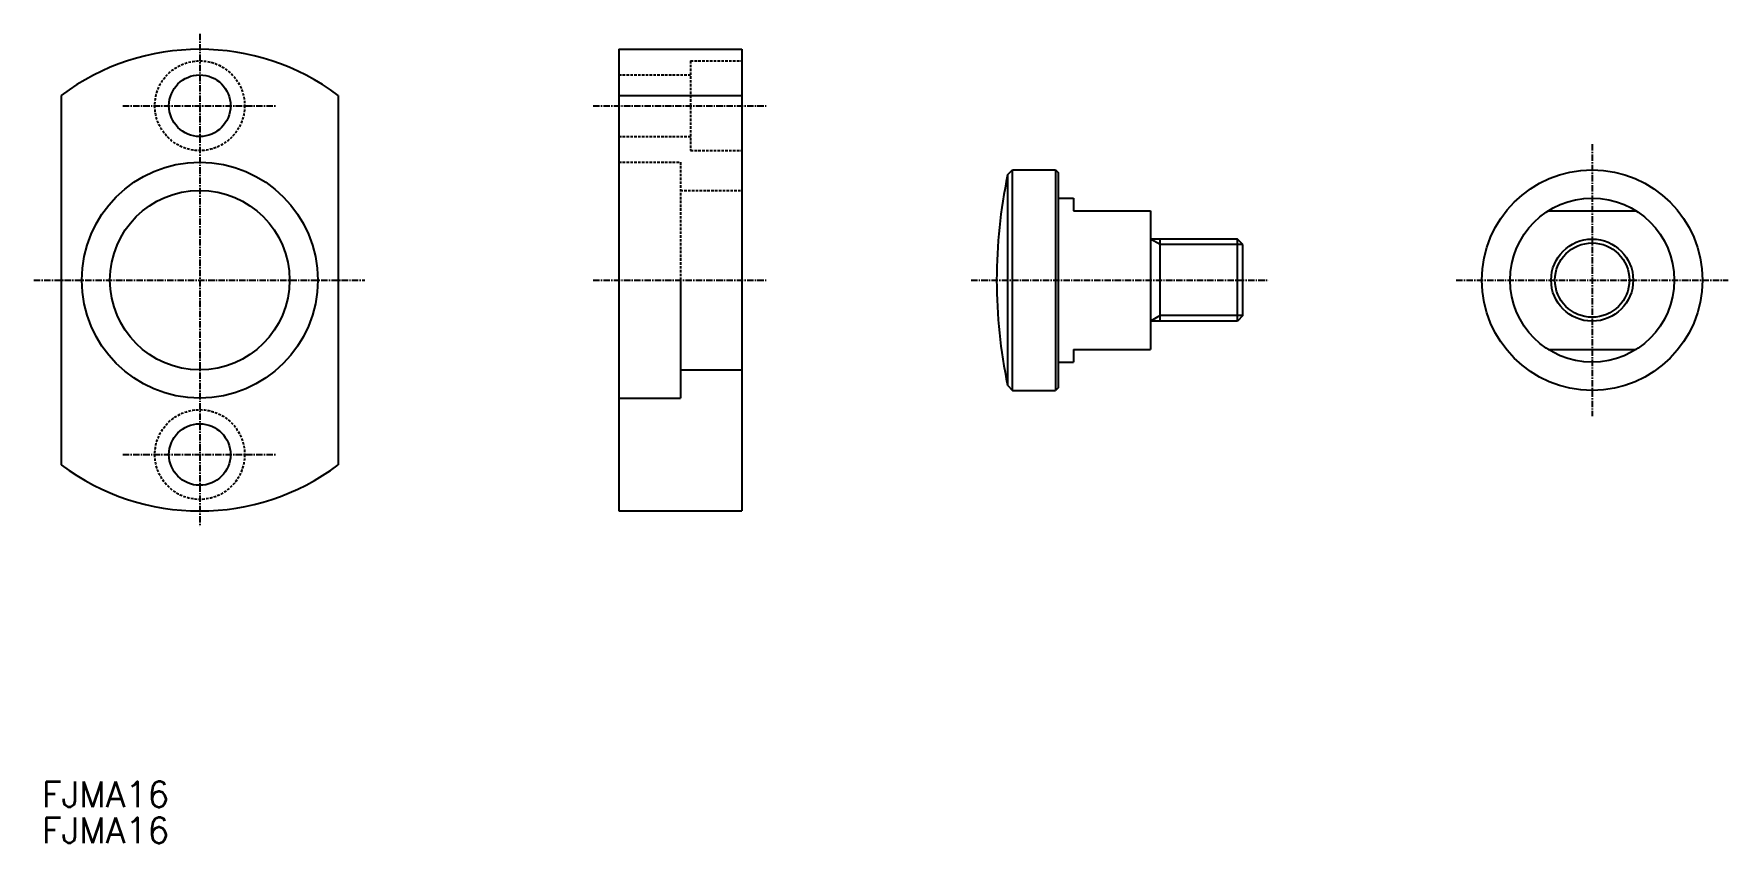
# Model space of a CAD drawing. Extents: x 39 to 369, y 52 to 210.
import ezdxf
from ezdxf.enums import TextEntityAlignment as Align

# ---------------------------------------------------------------- set-up
doc = ezdxf.new("R2010")
doc.units = 0
doc.linetypes.add('CENTER', pattern=[2, 1.25, -0.25, 0.25, -0.25])
doc.linetypes.add('DASHED', pattern=[0.75, 0.5, -0.25])
doc.layers.get('0').update_dxf_attribs({"linetype": 'CONTINUOUS'})
doc.layers.add('CENTER', color=1, linetype='CENTER')
doc.styles.get("Standard").update_dxf_attribs({"font": 'txt.shx', "bigfont": 'extfont.shx'})

msp = doc.modelspace()

# ---------------------------------------------------------------- linework, layer by layer
at = {"color": 7, "linetype": 'CONTINUOUS'}
for p, q in [((152.94, 207.11), (176.94, 207.11)), ((152.94, 207.11), (152.94, 117.11)), ((176.94, 207.11), (176.94, 117.11)), ((44.25, 198.11), (44.25, 126.11)), ((98.25, 198.11), (98.25, 126.11)), ((152.94, 198.11), (176.94, 198.11)), ((152.94, 184.61), (152.94, 184.61)), ((228.72, 182.61), (229.72, 183.61)), ((228.72, 182.61), (228.72, 141.61)), ((229.72, 140.61), (229.72, 183.61)), ((229.72, 183.61), (238.1, 183.61)), ((238.1, 183.61), (238.1, 140.61)), ((238.1, 183.61), (238.6, 183.11)), ((238.6, 183.11), (238.6, 141.11)), ((238.8, 178.11), (241.6, 178.11)), ((241.6, 178.11), (241.6, 175.61)), ((241.6, 175.61), (256.6, 175.61)), ((256.6, 175.61), (256.6, 148.61)), ((334.1, 175.61), (351.28, 175.61)), ((273.52, 170.11), (256.6, 170.11)), ((258.47, 154.11), (258.47, 170.11)), ((274.6, 169.03), (273.52, 170.11)), ((273.52, 154.11), (273.52, 170.11)), ((274.6, 155.2), (274.6, 169.03)), ((152.94, 162.11), (152.94, 162.11)), ((164.94, 162.11), (164.94, 139.11)), ((274.6, 162.11), (274.6, 162.11)), ((274.6, 158.66), (274.6, 158.66)), ((273.52, 154.11), (256.6, 154.11)), ((274.6, 155.2), (273.52, 154.11)), ((238.8, 146.11), (241.6, 146.11)), ((241.6, 148.61), (241.6, 146.11)), ((241.6, 148.61), (256.6, 148.61)), ((334.1, 148.61), (351.28, 148.61)), ((164.94, 144.61), (176.94, 144.61)), ((152.94, 139.11), (164.94, 139.11)), ((228.72, 141.61), (229.72, 140.61)), ((229.72, 140.61), (238.1, 140.61)), ((238.6, 141.11), (238.1, 140.61)), ((152.94, 117.11), (176.94, 117.11))]:
    msp.add_line(p, q, dxfattribs=at)
at = {"color": 3, "linetype": 'DASHED'}
for p, q in [((166.94, 204.86), (176.94, 204.86)), ((166.94, 204.86), (166.94, 187.36)), ((152.94, 202.11), (166.94, 202.11)), ((152.94, 190.11), (166.94, 190.11)), ((152.94, 185.11), (164.94, 185.11)), ((164.94, 185.11), (164.94, 162.11)), ((166.94, 187.36), (176.94, 187.36)), ((164.94, 179.61), (176.94, 179.61))]:
    msp.add_line(p, q, dxfattribs=at)
at = {"color": 3, "linetype": 'CONTINUOUS'}
for p, q in [((258.47, 169.03), (256.6, 170.11)), ((274.6, 169.03), (258.47, 169.03)), ((258.47, 155.2), (256.6, 154.11)), ((274.6, 155.2), (258.47, 155.2))]:
    msp.add_line(p, q, dxfattribs=at)
at = {"color": 3, "linetype": 'DASHED'}
for centre in [(71.25, 196.11), (71.25, 128.11)]:
    msp.add_circle(centre, 8.75, dxfattribs=at)
at = {"color": 7, "linetype": 'CONTINUOUS'}
for centre, radius in [((71.25, 196.11), 6), ((71.25, 162.11), 23), ((342.69, 162.11), 21.5), ((71.25, 162.11), 17.5), ((342.69, 162.11), 16), ((342.69, 162.11), 8), ((71.25, 128.11), 6)]:
    msp.add_circle(centre, radius, dxfattribs=at)
at = {"color": 3, "linetype": 'CONTINUOUS'}
msp.add_circle((342.69, 162.11), 7.25, dxfattribs=at)
at = {"color": 7, "linetype": 'CONTINUOUS'}
for centre, radius, start, end in [((71.25, 162.11), 45, 53.1301, 126.8699), ((326.6, 162.11), 100, 168.1705, 191.8295), ((238.8, 178.31), 0.2, 180, 270), ((238.8, 145.91), 0.2, 90, 180), ((71.25, 162.11), 45, 233.1301, 306.8699)]:
    msp.add_arc(centre, radius, start, end, dxfattribs=at)
at = {"layer": 'CENTER', "color": 1, "linetype": 'CENTER'}
for p, q in [((71.25, 210.11), (71.25, 114.11)), ((56.25, 196.11), (86.25, 196.11)), ((147.94, 196.11), (181.94, 196.11)), ((342.69, 188.61), (342.69, 135.61)), ((38.91, 162.11), (103.46, 162.11)), ((147.94, 162.11), (181.94, 162.11)), ((221.6, 162.11), (279.6, 162.11)), ((316.19, 162.11), (369.19, 162.11)), ((56.25, 128.11), (86.25, 128.11))]:
    msp.add_line(p, q, dxfattribs=at)

# ---------------------------------------------------------------- texts
at = {"color": 7, "linetype": 'CONTINUOUS'}
for p in [(40.47, 61.86), (40.47, 54.86)]:
    msp.add_text('FJMA16', height=5, dxfattribs=at).set_placement(p, align=Align.MIDDLE_LEFT)

doc.saveas('drawing.dxf')
